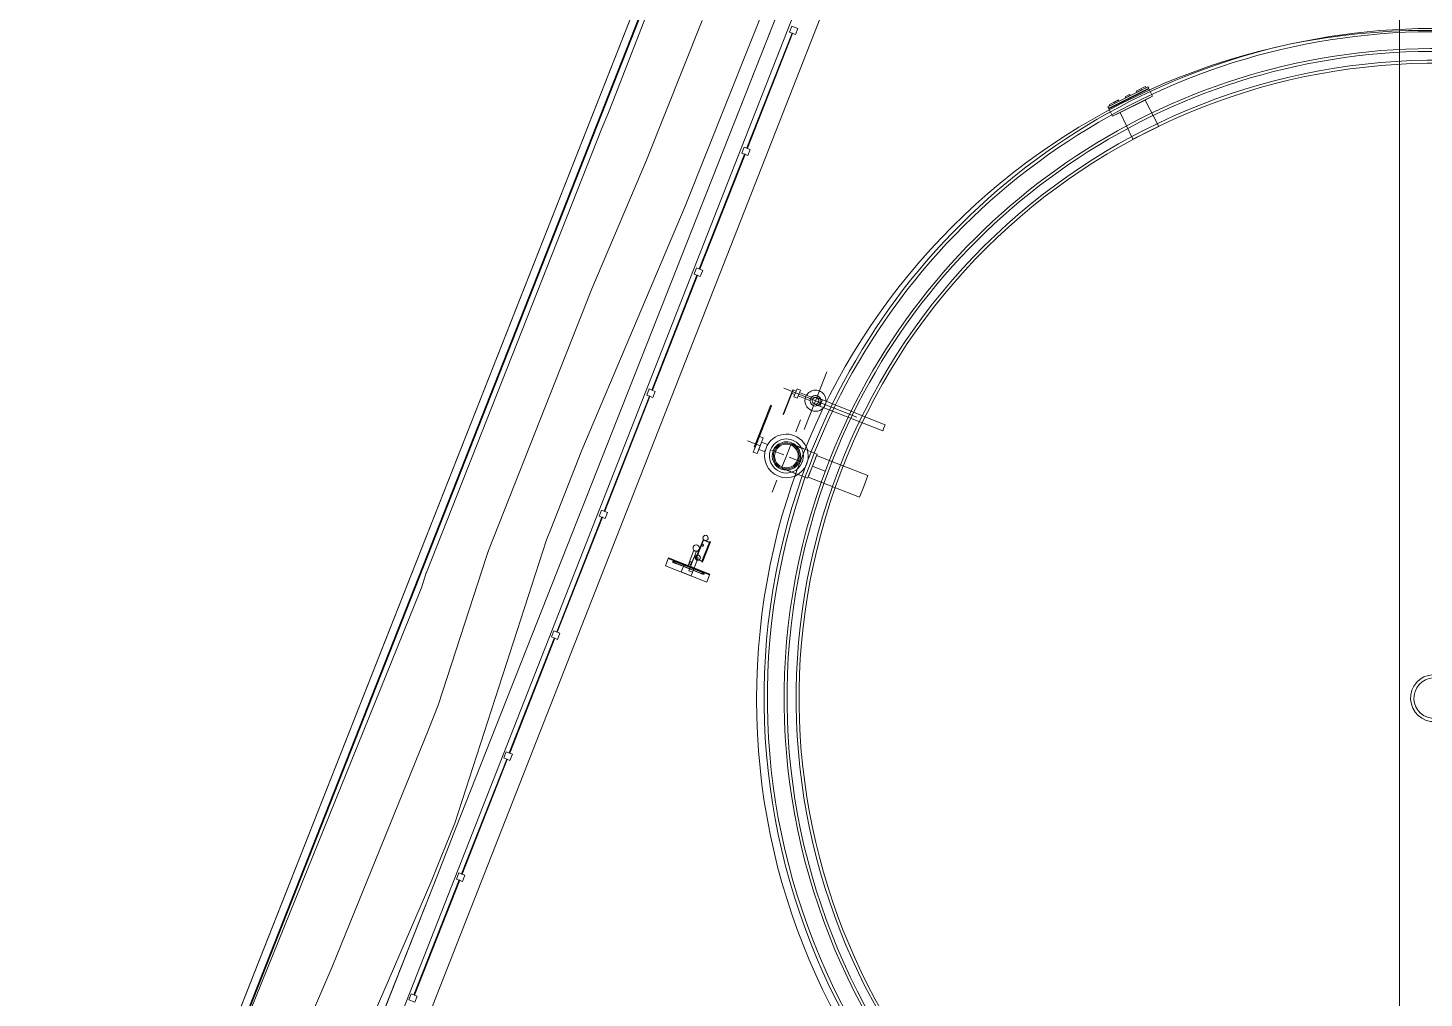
# Model space of a CAD drawing. Header units: metres. Extents: x -207 to 292, y -187 to 169.
# Drawn here: x -60.81 to -50.07, y -48.96 to -41.5 of the extents above; entities that cross this region are included whole.
import ezdxf

# ---------------------------------------------------------------- set-up
doc = ezdxf.new("R2010")
doc.units = ezdxf.units.M
doc.linetypes.add('Dash', pattern=[0.006, 0.003, -0.003])
for name, color, linetype, lineweight in [('A-GLAZ-CWMG', 7, 'Continuous', 9), ('C-TOPO', 7, 'Continuous', 9), ('C-TOPO-MAJR', 7, 'Continuous', 35), ('C-TOPO-MINR', 7, 'Continuous', 9), ('CERCO INTERIOR', 7, 'Continuous', 9), ('EQUIPOS PIS', 7, 'Continuous', 9), ('grilla', 7, 'Continuous', 9), ('P-SANR-FIXT', 7, 'Continuous', 9), ('P-SANR-FIXT-HDLN', 7, 'Dash', 9), ('solera', 7, 'Continuous', 35)]:
    doc.layers.add(name, color=color, linetype=linetype, lineweight=lineweight)
doc.layers.add('PR10-ARQ-PL-001-Emplazamiento-C-1_dwg', color=7, linetype='Continuous', lineweight=9, true_color=0x767676)

# ---------------------------------------------------------------- blocks, each defined once
blk = doc.blocks.new('M_Estanque-Terraza - M_Estanque-Terraza-2331352-PLANTA EMPLAZAMIENTO ACTUALIZADO')
at = {"layer": 'P-SANR-FIXT'}
for p, q in [((3.617, -3.281), (3.462, -3.441)), ((3.617, -3.281), (3.462, -3.441)), ((3.541, -3.362), (3.617, -3.281)), ((3.779, -3.443), (3.617, -3.281)), ((3.462, -3.441), (3.541, -3.362)), ((3.826, -3.397), (3.586, -3.645)), ((3.826, -3.397), (3.586, -3.645)), ((3.826, -3.397), (3.779, -3.443)), ((3.87, -3.441), (3.826, -3.397)), ((3.462, -3.441), (3.63, -3.597)), ((3.779, -3.443), (3.63, -3.597)), ((3.779, -3.443), (3.63, -3.597)), ((3.87, -3.441), (3.631, -3.688)), ((3.87, -3.441), (3.631, -3.688)), ((3.634, -3.691), (3.872, -3.444)), ((3.634, -3.691), (3.872, -3.444)), ((3.882, -3.453), (3.644, -3.699)), ((3.882, -3.453), (3.644, -3.699)), ((3.839, -3.497), (3.816, -3.521)), ((3.839, -3.497), (3.816, -3.521)), ((3.816, -3.521), (3.824, -3.529)), ((3.816, -3.521), (3.824, -3.529)), ((3.843, -3.492), (3.82, -3.517)), ((3.843, -3.492), (3.82, -3.517)), ((3.824, -3.529), (3.847, -3.504)), ((3.824, -3.529), (3.847, -3.504)), ((3.828, -3.525), (3.851, -3.5)), ((3.828, -3.525), (3.851, -3.5)), ((3.857, -3.478), (3.843, -3.492)), ((3.843, -3.492), (3.851, -3.5)), ((3.851, -3.5), (3.843, -3.492)), ((3.851, -3.5), (3.843, -3.492)), ((3.851, -3.5), (3.865, -3.486)), ((3.871, -3.464), (3.857, -3.478)), ((3.865, -3.486), (3.879, -3.471)), ((3.879, -3.471), (3.871, -3.464)), ((3.882, -3.453), (3.872, -3.444)), ((3.63, -3.597), (3.586, -3.645)), ((3.586, -3.645), (3.631, -3.688)), ((3.705, -3.635), (3.682, -3.66)), ((3.705, -3.635), (3.682, -3.66)), ((3.709, -3.631), (3.686, -3.656)), ((3.709, -3.631), (3.686, -3.656)), ((3.69, -3.668), (3.713, -3.643)), ((3.69, -3.668), (3.713, -3.643)), ((3.694, -3.663), (3.717, -3.639)), ((3.694, -3.663), (3.717, -3.639)), ((3.717, -3.639), (3.709, -3.631)), ((3.717, -3.639), (3.709, -3.631)), ((3.776, -3.562), (3.749, -3.591)), ((3.776, -3.562), (3.749, -3.591)), ((3.776, -3.562), (3.749, -3.591)), ((3.776, -3.562), (3.749, -3.591)), ((3.749, -3.591), (3.757, -3.598)), ((3.749, -3.591), (3.757, -3.598)), ((3.757, -3.598), (3.784, -3.569)), ((3.757, -3.598), (3.784, -3.569)), ((3.757, -3.598), (3.784, -3.569)), ((3.757, -3.598), (3.784, -3.569)), ((3.784, -3.569), (3.776, -3.562)), ((3.784, -3.569), (3.776, -3.562)), ((3.634, -3.691), (3.644, -3.699)), ((3.668, -3.674), (3.654, -3.689)), ((3.654, -3.689), (3.662, -3.696)), ((3.662, -3.696), (3.676, -3.682)), ((3.682, -3.66), (3.668, -3.674)), ((3.676, -3.682), (3.69, -3.668)), ((3.69, -3.668), (3.682, -3.66)), ((3.682, -3.66), (3.69, -3.668)), ((3.682, -3.66), (3.69, -3.668))]:
    blk.add_line(p, q, dxfattribs=at)
for radius, start, end in [(5.152, 0, 180), (5.152, 0, 180), (5.127, 360, 180), (5.127, 360, 180), (4.998, 360, 180), (4.976, 360, 180), (4.906, 0, 180), (4.883, 0, 180), (0.181, 360, 180), (0.181, 0, 180), (0.156, 0, 180), (0.156, 0, 180), (4.906, 180, 0), (4.883, 180, 0), (5.152, 223.8638, 0), (5.152, 223.8638, 0), (5.127, 223.8805, 0), (5.127, 223.8805, 0), (4.998, 223.9693, 0), (4.976, 223.9856, 360), (0.181, 180, 360), (0.181, 180, 0), (0.156, 180, 0), (0.156, 180, 0)]:
    blk.add_arc((0, 0), radius, start, end, dxfattribs=at)
blk = doc.blocks.new('Circular Mullion - 5mm-2127248-PLANTA EMPLAZAMIENTO ACTUALIZADO')
at = {"layer": 'A-GLAZ-CWMG'}
for p, q in [((-107.648, -45.397), (-107.997, -46.28)), ((-107.646, -45.398), (-107.995, -46.281)), ((-107.995, -46.281), (-107.646, -45.398)), ((-107.993, -46.282), (-107.643, -45.399)), ((-107.646, -45.398), (-107.648, -45.397)), ((-107.643, -45.399), (-107.646, -45.398)), ((-107.997, -46.28), (-107.995, -46.281)), ((-107.995, -46.281), (-107.993, -46.282))]:
    blk.add_line(p, q, dxfattribs=at)
blk = doc.blocks.new('Rectangular Mullion - 50 x 50 mm-2128568-PLANTA EMPLAZAMIENTO ACTUALIZADO')
at = {"layer": 'A-GLAZ-CWMG'}
for p, q in [((0.025, 0.025), (-0.025, 0.025)), ((-0.025, 0.025), (-0.025, -0.025)), ((0.025, -0.025), (0.025, 0.025)), ((-0.025, -0.025), (0.025, -0.025))]:
    blk.add_line(p, q, dxfattribs=at)
blk = doc.blocks.new('Rectangular Mullion - 50 x 50 mm-2128569-PLANTA EMPLAZAMIENTO ACTUALIZADO')
at = {"layer": 'A-GLAZ-CWMG'}
for p, q in [((-0.025, -0.025), (-0.025, 0.025)), ((-0.025, 0.025), (0.025, 0.025)), ((0.025, 0.025), (0.025, -0.025)), ((0.025, -0.025), (-0.025, -0.025))]:
    blk.add_line(p, q, dxfattribs=at)
blk = doc.blocks.new('M_Tuberia Alimentación-01 - M_Tuberia Alimentación-01-2152466-PLANTA EMPLAZAMIENTO ACTUALIZADO')
at = {"layer": 'P-SANR-FIXT'}
for p, q in [((-0.248, 0.32), (-0.255, 0.32)), ((-0.255, 0.32), (-0.255, 0.296)), ((-0.255, 0.012), (-0.255, 0.317)), ((-0.248, 0.317), (-0.255, 0.317)), ((-0.255, 0.296), (-0.255, -0.02)), ((-0.248, 0.296), (-0.248, 0.32)), ((-0.248, 0.317), (-0.248, 0.012)), ((-0.248, -0.02), (-0.248, 0.296)), ((-0.255, 0.012), (-0.255, -0.025)), ((-0.255, 0.012), (-0.248, 0.012)), ((-0.216, 0.065), (-0.248, 0.065)), ((-0.248, 0), (-0.248, 0.065)), ((-0.248, -0.025), (-0.248, 0.012)), ((-0.248, -0.065), (-0.248, 0)), ((-0.216, 0.065), (-0.216, 0)), ((-0.168, 0.03), (-0.216, 0.03)), ((-0.216, 0), (-0.216, 0.03)), ((-0.216, 0), (-0.216, -0.065)), ((-0.168, 0.03), (-0.168, 0)), ((-0.168, 0), (-0.168, -0.03)), ((0.215, 0.1), (0.106, 0.1)), ((0.215, 0), (0.215, 0.1)), ((0.639, 0.09), (0.215, 0.09)), ((0.215, 0), (0.215, 0.09)), ((0.215, -0.1), (0.215, 0)), ((0.215, -0.09), (0.215, 0)), ((0.639, 0.09), (0.639, 0)), ((0.639, 0), (0.639, -0.09)), ((-0.255, -0.02), (-0.248, -0.02)), ((-0.255, -0.025), (-0.248, -0.025)), ((-0.248, -0.065), (-0.216, -0.065)), ((-0.216, -0.03), (-0.216, 0)), ((-0.216, -0.03), (-0.168, -0.03)), ((0.106, -0.1), (0.215, -0.1)), ((0.215, -0.09), (0.639, -0.09))]:
    blk.add_line(p, q, dxfattribs=at)
at = {"layer": 'P-SANR-FIXT', "flags": 128}
for points in [[(0.106, 0.1), (0.102, 0.1), (0.097, 0.1), (0.093, 0.1), (0.089, 0.1), (0.085, 0.1), (0.081, 0.1), (0.077, 0.1), (0.073, 0.1), (0.069, 0.1), (0.065, 0.1), (0.061, 0.1), (0.057, 0.1), (0.053, 0.1), (0.05, 0.1), (0.046, 0.1), (0.043, 0.1), (0.039, 0.1), (0.036, 0.1), (0.033, 0.1), (0.03, 0.1), (0.027, 0.1), (0.024, 0.1), (0.022, 0.1), (0.019, 0.1), (0.017, 0.1), (0.015, 0.1), (0.012, 0.1), (0.011, 0.1), (0.009, 0.1), (0.007, 0.1), (0.006, 0.1), (0.004, 0.1), (0.003, 0.1), (0.002, 0.1), (0.002, 0.1), (0.001, 0.1), (0, 0.1), (0, 0.1), (0, 0.1)], [(0, -0.1), (0, -0.1), (0, -0.1), (0.001, -0.1), (0.001, -0.1), (0.002, -0.1), (0.003, -0.1), (0.004, -0.1), (0.005, -0.1), (0.007, -0.1), (0.008, -0.1), (0.01, -0.1), (0.012, -0.1), (0.014, -0.1), (0.016, -0.1), (0.018, -0.1), (0.021, -0.1), (0.024, -0.1), (0.026, -0.1), (0.029, -0.1), (0.032, -0.1), (0.035, -0.1), (0.038, -0.1), (0.042, -0.1), (0.045, -0.1), (0.049, -0.1), (0.052, -0.1), (0.056, -0.1), (0.06, -0.1), (0.064, -0.1), (0.068, -0.1), (0.071, -0.1), (0.076, -0.1), (0.08, -0.1), (0.084, -0.1), (0.088, -0.1), (0.092, -0.1), (0.096, -0.1), (0.101, -0.1), (0.105, -0.1), (0.106, -0.1)]]:
    blk.add_lwpolyline(points, dxfattribs=at)
at = {"layer": 'P-SANR-FIXT'}
for radius, start, end in [(0.168, 360, 180), (0.168, 360, 180), (0.168, 360, 180), (0.168, 360, 180), (0.168, 360, 180), (0.168, 360, 180), (0.131, 0, 180), (0.131, 360, 180), (0.131, 360, 180), (0.131, 360, 180), (0.109, 360, 180), (0.109, 360, 180), (0.109, 360, 180), (0.109, 360, 180), (0.168, 180, 360), (0.168, 180, 360), (0.168, 180, 360), (0.168, 180, 360), (0.168, 180, 360), (0.168, 180, 360), (0.131, 180, 0), (0.131, 180, 360), (0.131, 180, 360), (0.131, 180, 360), (0.109, 180, 360), (0.109, 180, 360), (0.109, 180, 360), (0.109, 180, 360), (0.1, 0, 180), (0.1, 180, 0), (0.091, 0, 180), (0.091, 0, 180), (0.091, 0, 180), (0.091, 0, 180), (0.091, 180, 0), (0.091, 180, 0), (0.091, 180, 0), (0.091, 180, 0)]:
    blk.add_arc((0, 0), radius, start, end, dxfattribs=at)
at = {"layer": 'P-SANR-FIXT-HDLN'}
for p, q in [((0, 0), (0, 0.301)), ((-0.322, 0), (0, 0)), ((0.322, 0), (0, 0)), ((0, 0), (0, -0.301))]:
    blk.add_line(p, q, dxfattribs=at)
blk = doc.blocks.new('M_Tuberia Alimentación-02 - M_Tuberia Alimentación-02-2167664-PLANTA EMPLAZAMIENTO ACTUALIZADO')
at = {"layer": 'P-SANR-FIXT'}
for p, q in [((0, 0), (0, 0.239)), ((-0.262, 0), (0.341, 0)), ((-0.19, 0.014), (-0.193, 0.014)), ((-0.193, 0.014), (-0.193, 0)), ((-0.193, 0.006), (-0.193, -0.183)), ((-0.19, 0.006), (-0.193, 0.006)), ((-0.19, 0), (-0.19, 0.014)), ((-0.165, 0.014), (-0.19, 0.014)), ((-0.19, 0.014), (-0.19, 0)), ((-0.19, -0.183), (-0.19, 0.006)), ((-0.19, 0), (-0.19, -0.014)), ((-0.138, 0.034), (-0.165, 0.034)), ((-0.165, 0), (-0.165, 0.034)), ((-0.165, 0), (-0.165, 0.014)), ((-0.165, -0.014), (-0.165, 0)), ((-0.165, -0.034), (-0.165, 0)), ((-0.138, 0), (-0.138, 0.034)), ((-0.041, 0.014), (-0.138, 0.014)), ((-0.138, 0), (-0.138, 0.014)), ((-0.138, -0.034), (-0.138, 0)), ((-0.138, -0.014), (-0.138, 0)), ((-0.041, 0), (-0.041, 0.014)), ((-0.041, -0.014), (-0.041, 0)), ((0, 0), (0, -0.239)), ((0.047, 0.026), (0.042, 0.026)), ((0.047, 0), (0.047, 0.026)), ((0.566, 0.025), (0.047, 0.025)), ((0.047, 0), (0.047, 0.025)), ((0.047, -0.026), (0.047, 0)), ((0.047, -0.025), (0.047, 0)), ((0.566, 0), (0.566, 0.025)), ((0.566, -0.025), (0.566, 0)), ((-0.193, -0.186), (-0.193, 0)), ((-0.19, 0), (-0.193, 0)), ((-0.19, 0), (-0.19, -0.186)), ((-0.19, -0.014), (-0.165, -0.014)), ((-0.165, -0.034), (-0.138, -0.034)), ((-0.138, -0.014), (-0.041, -0.014)), ((0.042, -0.026), (0.047, -0.026)), ((0.047, -0.025), (0.566, -0.025)), ((-0.193, -0.183), (-0.193, -0.19)), ((-0.19, -0.183), (-0.193, -0.183)), ((-0.193, -0.186), (-0.193, -0.19)), ((-0.193, -0.19), (-0.19, -0.19)), ((-0.19, -0.19), (-0.19, -0.183)), ((-0.19, -0.19), (-0.19, -0.186))]:
    blk.add_line(p, q, dxfattribs=at)
at = {"layer": 'P-SANR-FIXT', "flags": 128}
for points in [[(0.042, 0.026), (0.04, 0.026), (0.039, 0.026), (0.037, 0.026), (0.035, 0.026), (0.034, 0.026), (0.032, 0.026), (0.03, 0.026), (0.029, 0.026), (0.027, 0.026), (0.026, 0.026), (0.024, 0.026), (0.023, 0.026), (0.021, 0.026), (0.02, 0.026), (0.018, 0.026), (0.017, 0.026), (0.016, 0.026), (0.014, 0.026), (0.013, 0.026), (0.012, 0.026), (0.011, 0.026), (0.01, 0.026), (0.009, 0.026), (0.008, 0.026), (0.007, 0.026), (0.006, 0.026), (0.005, 0.026), (0.004, 0.026), (0.004, 0.026), (0.003, 0.026), (0.002, 0.026), (0.002, 0.026), (0.001, 0.026), (0.001, 0.026), (0.001, 0.026), (0, 0.026), (0, 0.026), (0, 0.026), (0, 0.026)], [(0, -0.026), (0, -0.026), (0, -0.026), (0, -0.026), (0.001, -0.026), (0.001, -0.026), (0.001, -0.026), (0.002, -0.026), (0.002, -0.026), (0.003, -0.026), (0.003, -0.026), (0.004, -0.026), (0.005, -0.026), (0.006, -0.026), (0.006, -0.026), (0.007, -0.026), (0.008, -0.026), (0.009, -0.026), (0.01, -0.026), (0.012, -0.026), (0.013, -0.026), (0.014, -0.026), (0.015, -0.026), (0.017, -0.026), (0.018, -0.026), (0.019, -0.026), (0.021, -0.026), (0.022, -0.026), (0.024, -0.026), (0.025, -0.026), (0.027, -0.026), (0.028, -0.026), (0.03, -0.026), (0.032, -0.026), (0.033, -0.026), (0.035, -0.026), (0.037, -0.026), (0.038, -0.026), (0.04, -0.026), (0.042, -0.026), (0.042, -0.026)]]:
    blk.add_lwpolyline(points, dxfattribs=at)
at = {"layer": 'P-SANR-FIXT'}
for radius, start, end in [(0.0814, 360, 180), (0.0814, 360, 180), (0.0814, 360, 180), (0.0814, 360, 180), (0.0814, 180, 360), (0.0814, 180, 360), (0.0814, 180, 360), (0.0814, 180, 360), (0.0411, 0, 180), (0.0411, 360, 180), (0.0411, 360, 180), (0.0411, 360, 180), (0.0411, 360, 180), (0.0411, 360, 180), (0.0411, 180, 0), (0.0411, 180, 360), (0.0411, 180, 360), (0.0411, 180, 360), (0.0411, 180, 360), (0.0411, 180, 360), (0.0264, 0, 180), (0.025, 0, 180), (0.025, 360, 180), (0.025, 180, 0), (0.025, 180, 360), (0.0264, 180, 360)]:
    blk.add_arc((0, 0), radius, start, end, dxfattribs=at)
blk = doc.blocks.new('M_Tuberia Control-01 - M_Tuberia Control-01-2163993-PLANTA EMPLAZAMIENTO ACTUALIZADO')
at = {"layer": 'P-SANR-FIXT'}
for p, q in [((0.153, 0.171), (0.148, 0.171)), ((0.148, 0.171), (0.214, 0.171)), ((0.148, 0.171), (0.148, -0.171)), ((0.148, 0.171), (0.148, -0.171)), ((0.214, 0.171), (0.153, 0.171)), ((0.153, 0.171), (0.153, -0.171)), ((0.153, 0.171), (0.153, -0.171)), ((0.157, 0.122), (0.157, -0.123)), ((0.167, -0.123), (0.167, 0.122)), ((0.214, -0.171), (0.214, 0.171)), ((0.214, 0.171), (0.214, -0.171)), ((0.084, 0.084), (-0.084, 0.084)), ((-0.084, 0.084), (0.084, 0.084)), ((-0.084, 0.084), (-0.084, 0.078)), ((-0.084, 0.084), (-0.084, 0.078)), ((0.084, 0.078), (-0.084, 0.078)), ((-0.084, 0.078), (0.084, 0.078)), ((-0.079, 0.078), (0.079, 0.078)), ((0.079, 0.078), (-0.079, 0.078)), ((-0.079, 0.025), (-0.079, 0.078)), ((-0.079, 0.078), (-0.079, 0.025)), ((-0.079, 0.025), (0.079, 0.025)), ((0.079, 0.025), (-0.079, 0.025)), ((-0.077, 0.078), (-0.077, 0.029)), ((-0.077, 0.029), (-0.077, 0.078)), ((0.077, 0.078), (-0.077, 0.078)), ((-0.077, 0.078), (0.077, 0.078)), ((-0.077, 0.029), (0.077, 0.029)), ((0.077, 0.029), (-0.077, 0.029)), ((0.124, 0.01), (0.023, 0.01)), ((0.124, 0.01), (0.023, 0.01)), ((0.184, 0.042), (0.065, 0.042)), ((0.065, 0.042), (0.184, 0.042)), ((0.065, 0.042), (0.065, 0.01)), ((0.065, 0.042), (0.065, 0.01)), ((0.184, 0.01), (0.065, 0.01)), ((0.065, 0.01), (0.184, 0.01)), ((0.077, 0.029), (0.077, 0.078)), ((0.077, 0.029), (0.077, 0.078)), ((0.079, 0.078), (0.079, 0.025)), ((0.079, 0.078), (0.079, 0.025)), ((0.084, 0.078), (0.084, 0.084)), ((0.084, 0.084), (0.084, 0.078)), ((0.148, 0.011), (0.124, 0.011)), ((0.124, 0.011), (0.124, 0.01)), ((0.214, 0.042), (0.148, 0.042)), ((0.148, 0.042), (0.214, 0.042)), ((0.148, 0.042), (0.148, -0.04)), ((0.148, 0.042), (0.148, -0.04)), ((0.148, 0.001), (0.148, 0.011)), ((0.148, -0.009), (0.148, 0.001)), ((0.157, 0.099), (0.157, -0.099)), ((0.168, -0.099), (0.168, 0.099)), ((0.184, 0.01), (0.184, 0.042)), ((0.184, 0.042), (0.184, 0.01)), ((0.214, -0.04), (0.214, 0.042)), ((0.214, 0.042), (0.214, -0.04)), ((0.023, -0.01), (0.124, -0.01)), ((0.023, -0.01), (0.124, -0.01)), ((0.129, -0.009), (0.148, -0.009)), ((0.214, -0.04), (0.148, -0.04)), ((0.148, -0.04), (0.214, -0.04)), ((0.214, -0.171), (0.148, -0.171)), ((0.148, -0.171), (0.153, -0.171)), ((0.153, -0.171), (0.214, -0.171))]:
    blk.add_line(p, q, dxfattribs=at)
at = {"layer": 'P-SANR-FIXT', "flags": 128}
for points in [[(0.157, 0.124), (0.157, 0.124), (0.157, 0.124), (0.157, 0.124), (0.157, 0.124), (0.157, 0.124), (0.157, 0.123), (0.157, 0.123), (0.157, 0.123), (0.157, 0.122), (0.157, 0.122), (0.157, 0.122), (0.157, 0.121), (0.157, 0.121), (0.157, 0.12), (0.157, 0.12), (0.157, 0.119), (0.157, 0.118), (0.157, 0.118), (0.157, 0.117), (0.157, 0.116), (0.157, 0.116), (0.157, 0.115), (0.157, 0.114), (0.157, 0.113), (0.157, 0.113), (0.157, 0.112), (0.157, 0.111), (0.157, 0.11), (0.157, 0.109), (0.157, 0.108), (0.157, 0.107), (0.157, 0.106), (0.157, 0.105), (0.157, 0.104), (0.157, 0.103), (0.157, 0.102), (0.157, 0.101), (0.157, 0.1), (0.157, 0.099), (0.157, 0.099)], [(0.168, 0.099), (0.168, 0.1), (0.168, 0.101), (0.168, 0.102), (0.168, 0.103), (0.168, 0.104), (0.168, 0.105), (0.168, 0.106), (0.168, 0.107), (0.168, 0.108), (0.168, 0.109), (0.168, 0.11), (0.168, 0.111), (0.168, 0.111), (0.168, 0.112), (0.168, 0.113), (0.168, 0.114), (0.168, 0.115), (0.168, 0.115), (0.168, 0.116), (0.168, 0.117), (0.168, 0.118), (0.168, 0.118), (0.168, 0.119), (0.168, 0.119), (0.168, 0.12), (0.168, 0.121), (0.168, 0.121), (0.168, 0.122), (0.168, 0.122), (0.168, 0.122), (0.168, 0.123), (0.168, 0.123), (0.168, 0.123), (0.168, 0.123), (0.168, 0.124), (0.168, 0.124), (0.168, 0.124), (0.168, 0.124), (0.168, 0.124)], [(0.157, -0.099), (0.157, -0.1), (0.157, -0.101), (0.157, -0.102), (0.157, -0.103), (0.157, -0.104), (0.157, -0.105), (0.157, -0.106), (0.157, -0.107), (0.157, -0.108), (0.157, -0.109), (0.157, -0.11), (0.157, -0.111), (0.157, -0.112), (0.157, -0.113), (0.157, -0.113), (0.157, -0.114), (0.157, -0.115), (0.157, -0.116), (0.157, -0.116), (0.157, -0.117), (0.157, -0.118), (0.157, -0.119), (0.157, -0.119), (0.157, -0.12), (0.157, -0.12), (0.157, -0.121), (0.157, -0.121), (0.157, -0.122), (0.157, -0.122), (0.157, -0.123), (0.157, -0.123), (0.157, -0.123), (0.157, -0.123), (0.157, -0.124), (0.157, -0.124), (0.157, -0.124), (0.157, -0.124), (0.157, -0.124), (0.157, -0.124)], [(0.168, -0.124), (0.168, -0.124), (0.168, -0.124), (0.168, -0.124), (0.168, -0.124), (0.168, -0.124), (0.168, -0.124), (0.168, -0.123), (0.168, -0.123), (0.168, -0.123), (0.168, -0.122), (0.168, -0.122), (0.168, -0.121), (0.168, -0.121), (0.168, -0.12), (0.168, -0.12), (0.168, -0.119), (0.168, -0.119), (0.168, -0.118), (0.168, -0.117), (0.168, -0.117), (0.168, -0.116), (0.168, -0.115), (0.168, -0.114), (0.168, -0.114), (0.168, -0.113), (0.168, -0.112), (0.168, -0.111), (0.168, -0.11), (0.168, -0.109), (0.168, -0.108), (0.168, -0.107), (0.168, -0.106), (0.168, -0.105), (0.168, -0.105), (0.168, -0.104), (0.168, -0.103), (0.168, -0.102), (0.168, -0.101), (0.168, -0.1), (0.168, -0.099)]]:
    blk.add_lwpolyline(points, dxfattribs=at)
at = {"layer": 'P-SANR-FIXT'}
for centre, radius, start, end in [((0.163, 0.124), 0.00518, 90, 270), ((0.163, 0.124), 0.00518, 270, 90), ((-0.099, 0.038), 0.02, 360, 180), ((-0.099, 0.038), 0.02, 0, 180), ((-0.099, 0.038), 0.02, 180, 360), ((-0.099, 0.038), 0.02, 180, 360), ((-0.039, 0.038), 0.0075, 0, 180), ((-0.039, 0.038), 0.0075, 0, 180), ((-0.039, 0.038), 0.0075, 180, 360), ((-0.039, 0.038), 0.0075, 180, 0), ((0, 0), 0.025, 0, 180), ((0, 0), 0.025, 0, 180), ((0, 0), 0.025, 180, 360), ((0, 0), 0.025, 180, 0), ((0.065, 0.038), 0.02, 0, 180), ((0.065, 0.038), 0.02, 0, 180), ((0.065, 0.038), 0.02, 180, 360), ((0.065, 0.038), 0.02, 180, 0), ((0.124, 0), 0.01, 0, 180), ((0.124, 0), 0.01, 0, 180), ((0.124, 0), 0.01, 180, 360), ((0.124, 0), 0.01, 180, 0), ((0.163, -0.124), 0.00518, 90, 270), ((0.163, -0.124), 0.00518, 270, 90)]:
    blk.add_arc(centre, radius, start, end, dxfattribs=at)
for points, knots in [([(0.163, 0.119), (0.162, 0.119), (0.162, 0.119), (0.161, 0.119), (0.161, 0.119), (0.16, 0.119), (0.16, 0.12), (0.159, 0.12), (0.159, 0.12), (0.159, 0.12), (0.159, 0.121), (0.158, 0.121), (0.158, 0.121), (0.158, 0.121), (0.158, 0.121), (0.158, 0.122), (0.158, 0.122), (0.158, 0.122), (0.158, 0.122), (0.158, 0.122), (0.158, 0.122), (0.158, 0.122), (0.158, 0.123), (0.158, 0.122), (0.158, 0.122), (0.158, 0.122), (0.158, 0.122), (0.158, 0.122), (0.158, 0.122), (0.158, 0.122), (0.158, 0.121), (0.158, 0.121), (0.158, 0.121), (0.158, 0.121), (0.159, 0.121), (0.159, 0.12), (0.159, 0.12), (0.159, 0.12), (0.16, 0.12), (0.16, 0.119), (0.161, 0.119), (0.161, 0.119), (0.162, 0.119), (0.162, 0.119), (0.163, 0.119)], [0, 0, 0, 0, 0.055556, 0.083333, 0.111111, 0.138889, 0.166667, 0.194444, 0.222222, 0.25, 0.277778, 0.305556, 0.319444, 0.333333, 0.347222, 0.361111, 0.388889, 0.416667, 0.430556, 0.444444, 0.458333, 0.472222, 0.5, 0.527778, 0.541667, 0.555556, 0.569444, 0.583333, 0.611111, 0.638889, 0.652778, 0.666667, 0.680556, 0.694444, 0.722222, 0.75, 0.777778, 0.805556, 0.833333, 0.861111, 0.888889, 0.916667, 0.944444, 1, 1, 1, 1]), ([(0.163, 0.119), (0.163, 0.119), (0.163, 0.119), (0.164, 0.119), (0.164, 0.119), (0.165, 0.119), (0.165, 0.12), (0.166, 0.12), (0.166, 0.12), (0.166, 0.12), (0.166, 0.121), (0.167, 0.121), (0.167, 0.121), (0.167, 0.121), (0.167, 0.121), (0.167, 0.122), (0.167, 0.122), (0.167, 0.122), (0.167, 0.122), (0.167, 0.122), (0.167, 0.122), (0.167, 0.122), (0.167, 0.123), (0.167, 0.122), (0.167, 0.122), (0.167, 0.122), (0.167, 0.122), (0.167, 0.122), (0.167, 0.122), (0.167, 0.122), (0.167, 0.121), (0.167, 0.121), (0.167, 0.121), (0.167, 0.121), (0.166, 0.121), (0.166, 0.12), (0.166, 0.12), (0.166, 0.12), (0.165, 0.12), (0.165, 0.119), (0.164, 0.119), (0.164, 0.119), (0.163, 0.119), (0.163, 0.119), (0.163, 0.119)], [0, 0, 0, 0, 0.055556, 0.083333, 0.111111, 0.138889, 0.166667, 0.194444, 0.222222, 0.25, 0.277778, 0.305556, 0.319444, 0.333333, 0.347222, 0.361111, 0.388889, 0.416667, 0.430556, 0.444444, 0.458333, 0.472222, 0.5, 0.527778, 0.541667, 0.555556, 0.569444, 0.583333, 0.611111, 0.638889, 0.652778, 0.666667, 0.680556, 0.694444, 0.722222, 0.75, 0.777778, 0.805556, 0.833333, 0.861111, 0.888889, 0.916667, 0.944444, 1, 1, 1, 1]), ([(0.025, 0), (0.025, 0.001), (0.025, 0.002), (0.025, 0.005), (0.024, 0.007), (0.023, 0.009), (0.023, 0.009), (0.023, 0.01), (0.023, 0.01), (0.023, 0.01), (0.023, 0.01)], [0, 0, 0, 0, 0.142857, 0.285714, 0.571429, 0.678571, 0.785714, 0.839286, 0.892857, 1, 1, 1, 1]), ([(0.023, 0.01), (0.023, 0.01), (0.023, 0.01), (0.023, 0.009), (0.024, 0.007), (0.025, 0.003), (0.025, 0.001), (0.025, 0)], [0, 0, 0, 0, 0.142857, 0.285714, 0.571429, 0.785714, 1, 1, 1, 1]), ([(0.025, 0), (0.025, 0.001), (0.025, 0.002), (0.025, 0.005), (0.024, 0.007), (0.023, 0.009), (0.023, 0.009), (0.023, 0.01), (0.023, 0.01), (0.023, 0.01), (0.023, 0.01)], [0, 0, 0, 0, 0.142857, 0.285714, 0.571429, 0.678571, 0.785714, 0.839286, 0.892857, 1, 1, 1, 1]), ([(0.023, 0.01), (0.023, 0.01), (0.023, 0.01), (0.023, 0.009), (0.024, 0.007), (0.025, 0.003), (0.025, 0.001), (0.025, 0)], [0, 0, 0, 0, 0.142857, 0.285714, 0.571429, 0.785714, 1, 1, 1, 1]), ([(0.025, 0), (0.025, -0.001), (0.025, -0.002), (0.025, -0.005), (0.024, -0.007), (0.023, -0.009), (0.023, -0.009), (0.023, -0.01), (0.023, -0.01), (0.023, -0.01), (0.023, -0.01)], [0, 0, 0, 0, 0.142857, 0.285714, 0.571429, 0.678571, 0.785714, 0.839286, 0.892857, 1, 1, 1, 1]), ([(0.023, -0.01), (0.023, -0.01), (0.023, -0.01), (0.023, -0.009), (0.024, -0.007), (0.025, -0.003), (0.025, -0.001), (0.025, 0)], [0, 0, 0, 0, 0.142857, 0.285714, 0.571429, 0.785714, 1, 1, 1, 1]), ([(0.025, 0), (0.025, -0.001), (0.025, -0.002), (0.025, -0.005), (0.024, -0.007), (0.023, -0.009), (0.023, -0.009), (0.023, -0.01), (0.023, -0.01), (0.023, -0.01), (0.023, -0.01)], [0, 0, 0, 0, 0.142857, 0.285714, 0.571429, 0.678571, 0.785714, 0.839286, 0.892857, 1, 1, 1, 1]), ([(0.023, -0.01), (0.023, -0.01), (0.023, -0.01), (0.023, -0.009), (0.024, -0.007), (0.025, -0.003), (0.025, -0.001), (0.025, 0)], [0, 0, 0, 0, 0.142857, 0.285714, 0.571429, 0.785714, 1, 1, 1, 1]), ([(0.114, 0), (0.114, 0), (0.114, 0.001), (0.115, 0.002), (0.115, 0.003), (0.115, 0.003), (0.115, 0.004), (0.115, 0.004), (0.116, 0.005), (0.116, 0.006), (0.116, 0.006), (0.117, 0.006), (0.117, 0.007), (0.117, 0.007), (0.118, 0.008), (0.119, 0.008), (0.119, 0.009), (0.12, 0.009), (0.121, 0.009), (0.122, 0.01), (0.124, 0.01), (0.124, 0.01)], [0, 0, 0, 0, 0.071429, 0.107143, 0.142857, 0.178571, 0.214286, 0.25, 0.285714, 0.321429, 0.357143, 0.392857, 0.428571, 0.464286, 0.5, 0.571429, 0.607143, 0.642857, 0.714286, 0.857143, 1, 1, 1, 1]), ([(0.124, 0.01), (0.124, 0.01), (0.122, 0.01), (0.121, 0.009), (0.12, 0.009), (0.119, 0.009), (0.119, 0.008), (0.118, 0.008), (0.118, 0.008), (0.117, 0.007), (0.117, 0.007), (0.117, 0.006), (0.116, 0.006), (0.116, 0.006), (0.116, 0.005), (0.115, 0.004), (0.115, 0.004), (0.115, 0.003), (0.115, 0.003), (0.115, 0.002), (0.114, 0.001), (0.114, 0), (0.114, 0)], [0, 0, 0, 0, 0.142857, 0.285714, 0.357143, 0.392857, 0.428571, 0.464286, 0.5, 0.535714, 0.571429, 0.607143, 0.642857, 0.678571, 0.714286, 0.75, 0.785714, 0.821429, 0.857143, 0.892857, 0.928571, 1, 1, 1, 1]), ([(0.114, 0), (0.114, 0), (0.114, 0.001), (0.115, 0.002), (0.115, 0.003), (0.115, 0.003), (0.115, 0.004), (0.115, 0.004), (0.116, 0.005), (0.116, 0.006), (0.116, 0.006), (0.117, 0.006), (0.117, 0.007), (0.117, 0.007), (0.118, 0.008), (0.119, 0.008), (0.119, 0.009), (0.12, 0.009), (0.121, 0.009), (0.122, 0.01), (0.124, 0.01), (0.124, 0.01)], [0, 0, 0, 0, 0.071429, 0.107143, 0.142857, 0.178571, 0.214286, 0.25, 0.285714, 0.321429, 0.357143, 0.392857, 0.428571, 0.464286, 0.5, 0.571429, 0.607143, 0.642857, 0.714286, 0.857143, 1, 1, 1, 1]), ([(0.124, 0.01), (0.124, 0.01), (0.122, 0.01), (0.121, 0.009), (0.12, 0.009), (0.119, 0.009), (0.119, 0.008), (0.118, 0.008), (0.118, 0.008), (0.117, 0.007), (0.117, 0.007), (0.117, 0.006), (0.116, 0.006), (0.116, 0.006), (0.116, 0.005), (0.115, 0.004), (0.115, 0.004), (0.115, 0.003), (0.115, 0.003), (0.115, 0.002), (0.114, 0.001), (0.114, 0), (0.114, 0)], [0, 0, 0, 0, 0.142857, 0.285714, 0.357143, 0.392857, 0.428571, 0.464286, 0.5, 0.535714, 0.571429, 0.607143, 0.642857, 0.678571, 0.714286, 0.75, 0.785714, 0.821429, 0.857143, 0.892857, 0.928571, 1, 1, 1, 1]), ([(0.134, 0.001), (0.134, 0.002), (0.134, 0.002), (0.134, 0.003), (0.134, 0.004), (0.133, 0.004), (0.133, 0.005), (0.133, 0.005), (0.133, 0.006), (0.133, 0.006), (0.132, 0.006), (0.132, 0.006), (0.132, 0.007), (0.131, 0.007), (0.131, 0.007), (0.131, 0.008), (0.131, 0.008), (0.13, 0.008), (0.13, 0.008), (0.13, 0.009), (0.129, 0.009), (0.129, 0.009), (0.129, 0.009), (0.129, 0.009), (0.129, 0.009), (0.128, 0.009), (0.128, 0.009), (0.128, 0.009), (0.127, 0.01), (0.127, 0.01), (0.127, 0.01), (0.126, 0.01), (0.125, 0.01), (0.125, 0.01), (0.124, 0.01)], [0, 0, 0, 0, 0.083333, 0.125, 0.166667, 0.208333, 0.25, 0.291667, 0.3125, 0.333333, 0.354167, 0.375, 0.416667, 0.458333, 0.479167, 0.5, 0.520833, 0.541667, 0.583333, 0.625, 0.645833, 0.65625, 0.666667, 0.677083, 0.6875, 0.708333, 0.75, 0.791667, 0.8125, 0.833333, 0.854167, 0.875, 0.916667, 1, 1, 1, 1]), ([(0.124, 0.01), (0.125, 0.01), (0.125, 0.01), (0.126, 0.01), (0.127, 0.01), (0.127, 0.01), (0.127, 0.01), (0.128, 0.009), (0.128, 0.009), (0.128, 0.009), (0.129, 0.009), (0.129, 0.009), (0.129, 0.009), (0.129, 0.009), (0.129, 0.009), (0.13, 0.009), (0.13, 0.008), (0.13, 0.008), (0.131, 0.008), (0.131, 0.008), (0.131, 0.007), (0.131, 0.007), (0.132, 0.007), (0.132, 0.006), (0.132, 0.006), (0.133, 0.006), (0.133, 0.006), (0.133, 0.005), (0.133, 0.005), (0.133, 0.004), (0.134, 0.004), (0.134, 0.003), (0.134, 0.002), (0.134, 0.002), (0.134, 0.001)], [0, 0, 0, 0, 0.083333, 0.125, 0.145833, 0.166667, 0.1875, 0.208333, 0.25, 0.291667, 0.3125, 0.322917, 0.333333, 0.34375, 0.354167, 0.375, 0.416667, 0.458333, 0.479167, 0.5, 0.520833, 0.541667, 0.583333, 0.625, 0.645833, 0.666667, 0.6875, 0.708333, 0.75, 0.791667, 0.833333, 0.875, 0.916667, 1, 1, 1, 1]), ([(0.134, 0), (0.134, -0.001), (0.134, -0.001), (0.134, -0.003), (0.134, -0.004), (0.133, -0.005), (0.132, -0.006), (0.132, -0.007), (0.131, -0.007), (0.131, -0.008), (0.131, -0.008), (0.131, -0.008), (0.13, -0.008), (0.13, -0.008), (0.13, -0.009), (0.129, -0.009), (0.129, -0.009), (0.129, -0.009), (0.129, -0.009), (0.129, -0.009), (0.129, -0.009), (0.129, -0.009), (0.129, -0.009), (0.129, -0.009), (0.13, -0.009), (0.13, -0.008), (0.13, -0.008), (0.131, -0.008), (0.131, -0.008), (0.131, -0.008), (0.131, -0.007), (0.132, -0.007), (0.132, -0.006), (0.133, -0.005), (0.134, -0.004), (0.134, -0.003), (0.134, -0.001), (0.134, -0.001), (0.134, 0)], [0, 0, 0, 0, 0.055556, 0.083333, 0.111111, 0.166667, 0.222222, 0.277778, 0.305556, 0.319444, 0.333333, 0.347222, 0.361111, 0.388889, 0.416667, 0.430556, 0.444444, 0.458333, 0.472222, 0.5, 0.527778, 0.541667, 0.555556, 0.569444, 0.583333, 0.611111, 0.638889, 0.652778, 0.666667, 0.680556, 0.694444, 0.722222, 0.777778, 0.833333, 0.888889, 0.916667, 0.944444, 1, 1, 1, 1]), ([(0.124, -0.01), (0.124, -0.01), (0.122, -0.01), (0.121, -0.009), (0.12, -0.009), (0.119, -0.009), (0.119, -0.008), (0.118, -0.008), (0.118, -0.008), (0.117, -0.007), (0.117, -0.007), (0.117, -0.006), (0.116, -0.006), (0.116, -0.006), (0.116, -0.005), (0.115, -0.004), (0.115, -0.004), (0.115, -0.003), (0.115, -0.003), (0.115, -0.002), (0.114, -0.001), (0.114, 0), (0.114, 0)], [0, 0, 0, 0, 0.142857, 0.285714, 0.357143, 0.392857, 0.428571, 0.464286, 0.5, 0.535714, 0.571429, 0.607143, 0.642857, 0.678571, 0.714286, 0.75, 0.785714, 0.821429, 0.857143, 0.892857, 0.928571, 1, 1, 1, 1]), ([(0.114, 0), (0.114, 0), (0.114, -0.001), (0.115, -0.002), (0.115, -0.003), (0.115, -0.003), (0.115, -0.004), (0.115, -0.004), (0.116, -0.005), (0.116, -0.006), (0.116, -0.006), (0.117, -0.006), (0.117, -0.007), (0.117, -0.007), (0.118, -0.008), (0.119, -0.008), (0.119, -0.009), (0.12, -0.009), (0.121, -0.009), (0.122, -0.01), (0.124, -0.01), (0.124, -0.01)], [0, 0, 0, 0, 0.071429, 0.107143, 0.142857, 0.178571, 0.214286, 0.25, 0.285714, 0.321429, 0.357143, 0.392857, 0.428571, 0.464286, 0.5, 0.571429, 0.607143, 0.642857, 0.714286, 0.857143, 1, 1, 1, 1]), ([(0.114, 0), (0.114, 0), (0.114, -0.001), (0.115, -0.002), (0.115, -0.003), (0.115, -0.003), (0.115, -0.004), (0.115, -0.004), (0.116, -0.005), (0.116, -0.006), (0.116, -0.006), (0.117, -0.006), (0.117, -0.007), (0.117, -0.007), (0.118, -0.008), (0.119, -0.008), (0.119, -0.009), (0.12, -0.009), (0.121, -0.009), (0.122, -0.01), (0.124, -0.01), (0.124, -0.01)], [0, 0, 0, 0, 0.071429, 0.107143, 0.142857, 0.178571, 0.214286, 0.25, 0.285714, 0.321429, 0.357143, 0.392857, 0.428571, 0.464286, 0.5, 0.571429, 0.607143, 0.642857, 0.714286, 0.857143, 1, 1, 1, 1]), ([(0.124, -0.01), (0.124, -0.01), (0.122, -0.01), (0.121, -0.009), (0.12, -0.009), (0.119, -0.009), (0.119, -0.008), (0.118, -0.008), (0.118, -0.008), (0.117, -0.007), (0.117, -0.007), (0.117, -0.006), (0.116, -0.006), (0.116, -0.006), (0.116, -0.005), (0.115, -0.004), (0.115, -0.004), (0.115, -0.003), (0.115, -0.003), (0.115, -0.002), (0.114, -0.001), (0.114, 0), (0.114, 0)], [0, 0, 0, 0, 0.142857, 0.285714, 0.357143, 0.392857, 0.428571, 0.464286, 0.5, 0.535714, 0.571429, 0.607143, 0.642857, 0.678571, 0.714286, 0.75, 0.785714, 0.821429, 0.857143, 0.892857, 0.928571, 1, 1, 1, 1]), ([(0.163, -0.119), (0.162, -0.119), (0.162, -0.119), (0.161, -0.119), (0.161, -0.119), (0.16, -0.12), (0.16, -0.12), (0.159, -0.12), (0.159, -0.12), (0.159, -0.121), (0.159, -0.121), (0.158, -0.121), (0.158, -0.121), (0.158, -0.121), (0.158, -0.122), (0.158, -0.122), (0.158, -0.122), (0.158, -0.122), (0.158, -0.123), (0.158, -0.123), (0.158, -0.123), (0.158, -0.123), (0.158, -0.123), (0.158, -0.123), (0.158, -0.123), (0.158, -0.123), (0.158, -0.123), (0.158, -0.122), (0.158, -0.122), (0.158, -0.122), (0.158, -0.122), (0.158, -0.121), (0.158, -0.121), (0.158, -0.121), (0.159, -0.121), (0.159, -0.121), (0.159, -0.12), (0.159, -0.12), (0.16, -0.12), (0.16, -0.12), (0.161, -0.119), (0.161, -0.119), (0.162, -0.119), (0.162, -0.119), (0.163, -0.119)], [0, 0, 0, 0, 0.055556, 0.083333, 0.111111, 0.138889, 0.166667, 0.194444, 0.222222, 0.25, 0.277778, 0.305556, 0.319444, 0.333333, 0.347222, 0.361111, 0.388889, 0.416667, 0.430556, 0.444444, 0.458333, 0.472222, 0.5, 0.527778, 0.541667, 0.555556, 0.569444, 0.583333, 0.611111, 0.638889, 0.652778, 0.666667, 0.680556, 0.694444, 0.722222, 0.75, 0.777778, 0.805556, 0.833333, 0.861111, 0.888889, 0.916667, 0.944444, 1, 1, 1, 1]), ([(0.163, -0.119), (0.163, -0.119), (0.163, -0.119), (0.164, -0.119), (0.164, -0.119), (0.165, -0.12), (0.165, -0.12), (0.166, -0.12), (0.166, -0.12), (0.166, -0.121), (0.166, -0.121), (0.167, -0.121), (0.167, -0.121), (0.167, -0.121), (0.167, -0.122), (0.167, -0.122), (0.167, -0.122), (0.167, -0.122), (0.167, -0.123), (0.167, -0.123), (0.167, -0.123), (0.167, -0.123), (0.167, -0.123), (0.167, -0.123), (0.167, -0.123), (0.167, -0.123), (0.167, -0.123), (0.167, -0.122), (0.167, -0.122), (0.167, -0.122), (0.167, -0.122), (0.167, -0.121), (0.167, -0.121), (0.167, -0.121), (0.166, -0.121), (0.166, -0.121), (0.166, -0.12), (0.166, -0.12), (0.165, -0.12), (0.165, -0.12), (0.164, -0.119), (0.164, -0.119), (0.163, -0.119), (0.163, -0.119), (0.163, -0.119)], [0, 0, 0, 0, 0.055556, 0.083333, 0.111111, 0.138889, 0.166667, 0.194444, 0.222222, 0.25, 0.277778, 0.305556, 0.319444, 0.333333, 0.347222, 0.361111, 0.388889, 0.416667, 0.430556, 0.444444, 0.458333, 0.472222, 0.5, 0.527778, 0.541667, 0.555556, 0.569444, 0.583333, 0.611111, 0.638889, 0.652778, 0.666667, 0.680556, 0.694444, 0.722222, 0.75, 0.777778, 0.805556, 0.833333, 0.861111, 0.888889, 0.916667, 0.944444, 1, 1, 1, 1])]:
    blk.add_open_spline(points, degree=3, knots=knots, dxfattribs=at)
for points in [[(0.134, 0), (0.134, 0), (0.134, 0.001), (0.134, 0.001), (0.134, 0.001)], [(0.134, 0.001), (0.134, 0.001), (0.134, 0.001), (0.134, 0), (0.134, 0)]]:
    blk.add_open_spline(points, degree=3, dxfattribs=at)
blk = doc.blocks.new('YADRAN_LASQUEMAS_ARQ_MO_002_TERRAZAS_rvt-1-PLANTA EMPLAZAMIENTO ACTUALIZADO')
at = {"layer": 'A-GLAZ-CWMG', "lineweight": 9}
for p, rotation in [((-162.817, -88.061), 180.1291782009783), ((-162.817, -88.061), 180.1291782009755), ((-162.817, -88.061), 180.1291782009755), ((-162.817, -88.061), 180.1291782009783), ((-163.183, -88.992), 180.1291782009783), ((-163.183, -88.992), 180.1291782009783), ((-163.183, -88.992), 180.1291782009755), ((-163.183, -88.992), 180.1291782009755), ((-163.549, -89.923), 180.1291782009783), ((-163.549, -89.923), 180.1291782009783), ((-163.549, -89.923), 180.1291782009755), ((-163.549, -89.923), 180.1291782009755), ((-163.915, -90.854), 180.1291782009755), ((-163.915, -90.854), 180.1291782009755), ((-163.915, -90.854), 180.1291782009755), ((-163.915, -90.854), 180.1291782009755), ((-164.28, -91.784), 180.1291782009755), ((-164.28, -91.784), 180.1291782009783), ((-164.28, -91.784), 180.1291782009783), ((-164.28, -91.784), 180.1291782009783), ((-164.646, -92.715), 180.1291782009755), ((-164.646, -92.715), 180.1291782009755), ((-164.646, -92.715), 180.1291782009755), ((-164.646, -92.715), 180.1291782009783), ((-165.012, -93.646), 180.1291782009783), ((-165.012, -93.646), 180.1291782009783), ((-165.012, -93.646), 180.1291782009783), ((-165.012, -93.646), 180.1291782009755), ((-165.378, -94.576), 180.1291782009755), ((-165.378, -94.576), 180.1291782009755), ((-165.378, -94.576), 180.1291782009755), ((-165.378, -94.576), 180.1291782009755)]:
    blk.add_blockref('Circular Mullion - 5mm-2127248-PLANTA EMPLAZAMIENTO ACTUALIZADO', p, dxfattribs=dict(at, rotation=rotation))
at = {"layer": 'A-GLAZ-CWMG', "lineweight": 9, "extrusion": (0, 0, -1), "rotation": 291.4608217990221}
for name, p in [('Rectangular Mullion - 50 x 50 mm-2128568-PLANTA EMPLAZAMIENTO ACTUALIZADO', (54.917, -41.514)), ('Rectangular Mullion - 50 x 50 mm-2128569-PLANTA EMPLAZAMIENTO ACTUALIZADO', (54.917, -41.514)), ('Rectangular Mullion - 50 x 50 mm-2128568-PLANTA EMPLAZAMIENTO ACTUALIZADO', (55.283, -42.445)), ('Rectangular Mullion - 50 x 50 mm-2128569-PLANTA EMPLAZAMIENTO ACTUALIZADO', (55.283, -42.445)), ('Rectangular Mullion - 50 x 50 mm-2128568-PLANTA EMPLAZAMIENTO ACTUALIZADO', (55.649, -43.375)), ('Rectangular Mullion - 50 x 50 mm-2128569-PLANTA EMPLAZAMIENTO ACTUALIZADO', (55.649, -43.375)), ('Rectangular Mullion - 50 x 50 mm-2128568-PLANTA EMPLAZAMIENTO ACTUALIZADO', (56.015, -44.306)), ('Rectangular Mullion - 50 x 50 mm-2128569-PLANTA EMPLAZAMIENTO ACTUALIZADO', (56.015, -44.306)), ('Rectangular Mullion - 50 x 50 mm-2128568-PLANTA EMPLAZAMIENTO ACTUALIZADO', (56.381, -45.237)), ('Rectangular Mullion - 50 x 50 mm-2128569-PLANTA EMPLAZAMIENTO ACTUALIZADO', (56.381, -45.237)), ('Rectangular Mullion - 50 x 50 mm-2128568-PLANTA EMPLAZAMIENTO ACTUALIZADO', (56.747, -46.167)), ('Rectangular Mullion - 50 x 50 mm-2128569-PLANTA EMPLAZAMIENTO ACTUALIZADO', (56.747, -46.167)), ('Rectangular Mullion - 50 x 50 mm-2128568-PLANTA EMPLAZAMIENTO ACTUALIZADO', (57.113, -47.098)), ('Rectangular Mullion - 50 x 50 mm-2128569-PLANTA EMPLAZAMIENTO ACTUALIZADO', (57.113, -47.098)), ('Rectangular Mullion - 50 x 50 mm-2128568-PLANTA EMPLAZAMIENTO ACTUALIZADO', (57.478, -48.029)), ('Rectangular Mullion - 50 x 50 mm-2128569-PLANTA EMPLAZAMIENTO ACTUALIZADO', (57.478, -48.029)), ('Rectangular Mullion - 50 x 50 mm-2128568-PLANTA EMPLAZAMIENTO ACTUALIZADO', (57.844, -48.959)), ('Rectangular Mullion - 50 x 50 mm-2128569-PLANTA EMPLAZAMIENTO ACTUALIZADO', (57.844, -48.959))]:
    blk.add_blockref(name, p, dxfattribs=at)
at = {"layer": 'P-SANR-FIXT', "lineweight": 9}
for name, p, rotation in [('M_Estanque-Terraza - M_Estanque-Terraza-2331352-PLANTA EMPLAZAMIENTO ACTUALIZADO', (-46.04, -36.668), 75.59424990164675), ('M_Estanque-Terraza - M_Estanque-Terraza-2331352-PLANTA EMPLAZAMIENTO ACTUALIZADO', (-49.991, -46.652), 160.5236485371166), ('M_Tuberia Alimentación-02 - M_Tuberia Alimentación-02-2167664-PLANTA EMPLAZAMIENTO ACTUALIZADO', (-54.749, -44.364), 338.4099999999987), ('M_Tuberia Alimentación-01 - M_Tuberia Alimentación-01-2152466-PLANTA EMPLAZAMIENTO ACTUALIZADO', (-54.973, -44.789), 338.5391782009776), ('M_Tuberia Control-01 - M_Tuberia Control-01-2163993-PLANTA EMPLAZAMIENTO ACTUALIZADO', (-55.666, -45.497), 248.4099999999985)]:
    blk.add_blockref(name, p, dxfattribs=dict(at, rotation=rotation))
blk = doc.blocks.new('PR10-ARQ-PL-001-Emplazamiento-C-1_dwg-674643-PLANTA EMPLAZAMIENTO ACTUALIZADO')
at = {"layer": 'C-TOPO', "flags": 128}
for points in [[(-45.163, -13.622), (-58.654, -47.895), (-65.373, -64.964), (-65.555, -65.811), (-65.638, -66.674), (-65.622, -67.54), (-65.506, -68.399), (-65.292, -69.238), (-65.241, -69.373), (-64.984, -70.048), (-64.584, -70.817), (-64.099, -71.535), (-63.535, -72.192), (-62.899, -72.781), (-62.2, -73.292), (-61.446, -73.72), (-49.701, -78.336), (-47.333, -79.266), (-34.535, -84.295), (-34.507, -84.306), (-33.657, -84.476), (-32.794, -84.548), (-31.928, -84.521)], [(-31.928, -84.521), (-32.794, -84.548), (-33.657, -84.476), (-34.507, -84.306), (-34.535, -84.295), (-47.333, -79.266), (-49.701, -78.336), (-61.446, -73.72), (-62.2, -73.292), (-62.899, -72.781), (-63.535, -72.192), (-64.099, -71.535), (-64.584, -70.817), (-64.984, -70.048), (-65.241, -69.373), (-65.292, -69.238), (-65.506, -68.399), (-65.622, -67.54), (-65.638, -66.674), (-65.555, -65.811), (-65.373, -64.964), (-58.654, -47.895), (-45.163, -13.622)], [(-38.522, 3.372), (-63.796, -60.767), (-64.787, -63.303), (-65.442, -65.56), (-65.513, -67.796), (-65.188, -69.341), (-63.72, -71.906), (-61.856, -73.538), (-59.33, -74.622), (-56.131, -75.909), (-44.728, -80.483), (-36.21, -83.809), (-33.878, -84.432), (-31.141, -84.393), (-28.353, -83.237), (-25.969, -80.472), (-25.039, -78.346), (-19.549, -64.511), (-16.745, -57.445), (-5.944, -30.109), (-2.297, -20.794)], [(-58.432, -49.978), (-57.657, -48.013), (-57.517, -47.657), (-56.618, -45.378), (-56.579, -45.279), (-55.667, -42.967), (-54.76, -40.668), (-54.706, -40.532), (-54.159, -39.144), (-54.143, -39.105), (-53.133, -36.543), (-53.104, -36.47), (-52.231, -34.257), (-51.679, -32.858), (-51.377, -32.093), (-51.371, -32.078), (-51.289, -31.87), (-51.003, -31.145), (-50.965, -31.049), (-50.268, -29.281)], [(-50.268, -29.281), (-50.965, -31.049), (-51.003, -31.145), (-51.289, -31.87), (-51.371, -32.078), (-51.377, -32.093), (-51.679, -32.858), (-52.231, -34.257), (-53.104, -36.47), (-53.133, -36.543), (-54.143, -39.105), (-54.159, -39.144), (-54.706, -40.532), (-54.76, -40.668), (-55.667, -42.967), (-56.579, -45.279), (-56.618, -45.378), (-57.517, -47.657), (-57.657, -48.013), (-58.432, -49.978)]]:
    blk.add_lwpolyline(points, dxfattribs=at)
at = {"layer": 'C-TOPO-MAJR', "color": 1, "lineweight": 9, "true_color": 0xff0000, "flags": 128}
blk.add_lwpolyline([(-59.229, -49.388), (-57.787, -45.82), (-57.78, -45.802), (-57.743, -45.688), (-57.742, -45.684), (-56.39, -42.262), (-56.347, -42.16), (-56.303, -42.049), (-55.106, -38.966)], dxfattribs=at)
at = {"layer": 'C-TOPO-MINR', "color": 9, "true_color": 0xc0c0c0, "flags": 128}
for points in [[(-58.891, -49.707), (-58.465, -48.719), (-57.724, -46.887), (-57.652, -46.707), (-57.28, -45.561), (-57.263, -45.517), (-56.468, -43.503), (-56.05, -42.513), (-55.62, -41.438)], [(-54.938, -40.827), (-55.752, -42.866), (-56.545, -44.744), (-56.785, -45.351), (-56.817, -45.433), (-57.523, -47.613), (-57.661, -47.954), (-57.7, -48.051), (-58.512, -49.931)]]:
    blk.add_lwpolyline(points, dxfattribs=at)
at = {"layer": 'CERCO INTERIOR', "flags": 128}
for points in [[(-26.874, -80.129), (-28.514, -82.005), (-30.8, -83.205), (-33.475, -83.406), (-60.37, -72.835), (-62.483, -71.58), (-63.97, -69.482), (-64.498, -67.058), (-63.958, -64.43), (-36.309, 6.038), (-35.124, 8.298), (-33.133, 9.89), (-30.636, 10.594), (-28.057, 10.337), (-2.046, 0.017), (-0.043, -1.295), (1.477, -3.378), (1.972, -5.81), (1.497, -8.304), (0.578, -10.638), (-26.931, -80.273)], [(-33.402, -83.22), (-60.281, -72.654), (-62.344, -71.43), (-63.783, -69.4), (-64.294, -67.057), (-63.766, -64.487), (-36.127, 5.954), (-34.966, 8.168), (-33.04, 9.709), (-30.618, 10.392), (-28.104, 10.141), (-2.139, -0.162), (-0.183, -1.442), (1.29, -3.461), (1.768, -5.812), (1.304, -8.248), (0.392, -10.565)]]:
    blk.add_lwpolyline(points, dxfattribs=at)
at = {"layer": 'EQUIPOS PIS'}
for centre in [(-45.969, -36.565), (-50.055, -46.662)]:
    blk.add_circle(centre, 5.147, dxfattribs=at)
at = {"layer": 'grilla'}
blk.add_line((-50.258, 166.258), (-50.258, -114.169), dxfattribs=at)
at = {"layer": 'solera'}
blk.add_line((-36.699, 7.882), (-65.373, -64.964), dxfattribs=at)

msp = doc.modelspace()

# ---------------------------------------------------------------- linework, layer by layer
at = {"layer": 'C-TOPO'}
for p, q in [((-38.522, 3.372), (-63.796, -60.767)), ((-45.163, -13.622), (-58.654, -47.895)), ((-58.654, -47.895), (-45.163, -13.622)), ((-55.667, -42.967), (-54.76, -40.668)), ((-54.76, -40.668), (-55.667, -42.967)), ((-56.579, -45.279), (-55.667, -42.967)), ((-55.667, -42.967), (-56.579, -45.279)), ((-56.618, -45.378), (-56.579, -45.279)), ((-56.579, -45.279), (-56.618, -45.378)), ((-57.517, -47.657), (-56.618, -45.378)), ((-56.618, -45.378), (-57.517, -47.657)), ((-57.657, -48.013), (-57.517, -47.657)), ((-57.517, -47.657), (-57.657, -48.013)), ((-58.654, -47.895), (-65.373, -64.964)), ((-65.373, -64.964), (-58.654, -47.895)), ((-58.432, -49.978), (-57.657, -48.013)), ((-57.657, -48.013), (-58.432, -49.978))]:
    msp.add_line(p, q, dxfattribs=at)
at = {"layer": 'C-TOPO-MAJR', "color": 1, "lineweight": 9, "true_color": 0xff0000, "flags": 128}
msp.add_lwpolyline([(-59.229, -49.388), (-57.787, -45.82), (-57.78, -45.802), (-57.743, -45.688), (-57.742, -45.684), (-56.39, -42.262), (-56.347, -42.16), (-56.303, -42.049), (-55.106, -38.966)], dxfattribs=at)
at = {"layer": 'C-TOPO-MINR', "color": 9, "true_color": 0xc0c0c0, "flags": 128}
for points in [[(-58.512, -49.931), (-57.7, -48.051), (-57.661, -47.954), (-57.523, -47.613), (-56.817, -45.433), (-56.785, -45.351), (-56.545, -44.744), (-55.752, -42.866), (-54.938, -40.827)], [(-58.891, -49.707), (-58.465, -48.719), (-57.724, -46.887), (-57.652, -46.707), (-57.28, -45.561), (-57.263, -45.517), (-56.468, -43.503), (-56.05, -42.513), (-55.62, -41.438)]]:
    msp.add_lwpolyline(points, dxfattribs=at)

# ---------------------------------------------------------------- block references
at = {"lineweight": 5}
msp.add_blockref('YADRAN_LASQUEMAS_ARQ_MO_002_TERRAZAS_rvt-1-PLANTA EMPLAZAMIENTO ACTUALIZADO', (0, 0), dxfattribs=at)
at = {"layer": 'PR10-ARQ-PL-001-Emplazamiento-C-1_dwg', "color": 7}
msp.add_blockref('PR10-ARQ-PL-001-Emplazamiento-C-1_dwg-674643-PLANTA EMPLAZAMIENTO ACTUALIZADO', (0, 0), dxfattribs=at)

doc.saveas('drawing.dxf')
